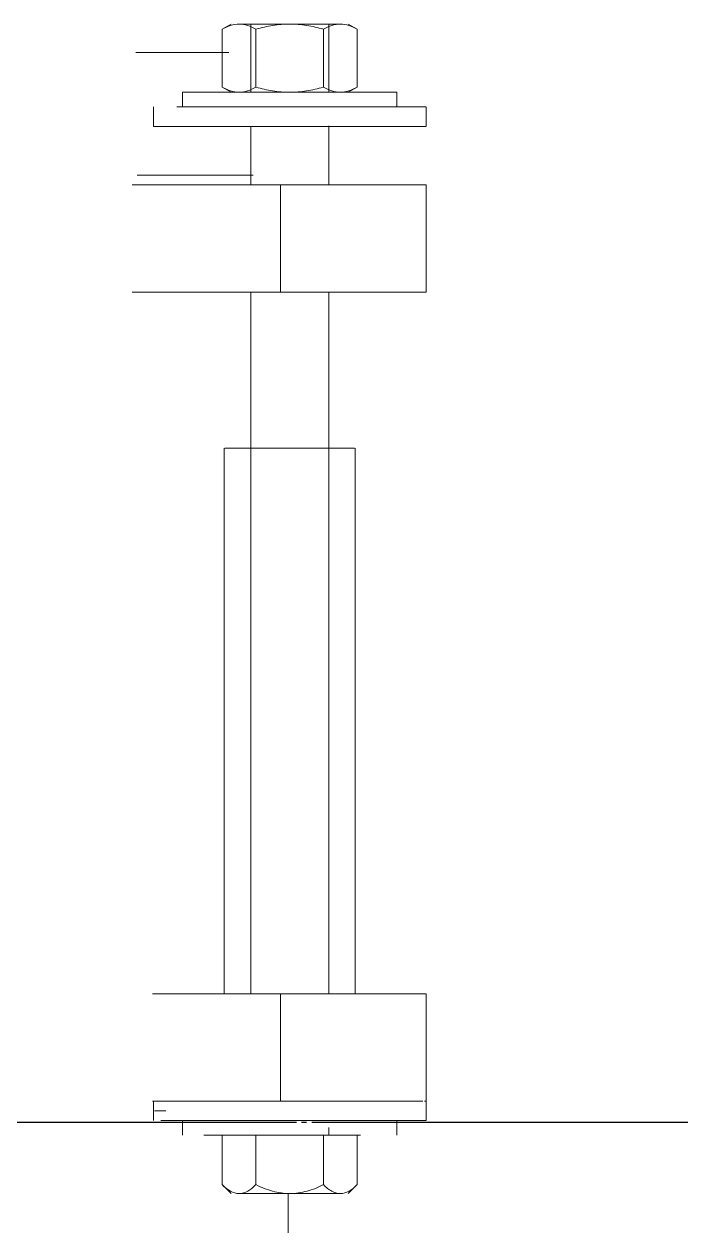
# Model space of a CAD drawing. Extents: x -76427 to 292734, y -42117 to 131250.
# Drawn here: x 12901.3 to 13008.4, y -36621.5 to -36425.7 of the extents above; entities that cross this region are included whole.
import ezdxf
from ezdxf.xclip import XClip

# ---------------------------------------------------------------- set-up
doc = ezdxf.new("R2010")
doc.units = 0
doc.header["$LTSCALE"] = 10
doc.header["$XCLIPFRAME"] = 2
doc.linetypes.add('TPH12-SEC-@E$0$CENTERK5', pattern=[6.916, 6.667, -0.083, 0.083, -0.083])
doc.layers.add('TPH12-SEC-@E$0$H-SIN', color=252, linetype='TPH12-SEC-@E$0$CENTERK5')
for name, color, linetype, lineweight in [('XFM7P10PV$0$AP5B-SM-08-FNN-300-A(B)-LB1$0$A-GENM', 252, 'Continuous', 5), ('XFM7P10PV$0$AP5B-SM-08-FNN-300-A(B)-LB1$0$PVAC-SUS管配件', 252, 'Continuous', 5), ('XFM7P10PV$0$AP5B-SM-08-FNN-300-A(B)-LB1$0$PVAC-SUS管附件', 252, 'Continuous', 5), ('XFM7P10PV$0$AP5B-SM-08-FNN-300-A(B)-LB1$0$管配件', 252, 'Continuous', 5), ('XFM7P10PV-200K$0$AP5B-SM-08-FNN-300-A(B)-LB1$0$A-GENM', 7, 'Continuous', 5), ('XFM7P10PV-200K$0$AP5B-SM-08-FNN-300-A(B)-LB1$0$PVAC-SUS管配件', 7, 'Continuous', 5), ('XFM7P10PV-200K$0$AP5B-SM-08-FNN-300-A(B)-LB1$0$PVAC-SUS管附件', 7, 'Continuous', 5), ('XFM7P10PV-200K$0$AP5B-SM-08-FNN-300-A(B)-LB1$0$管配件', 7, 'Continuous', 5)]:
    doc.layers.add(name, color=color, linetype=linetype, lineweight=lineweight)

# ---------------------------------------------------------------- blocks, each defined once
blk = doc.blocks.new('TPH12-SEC-@E')
at = {"layer": 'TPH12-SEC-@E$0$H-SIN'}
blk.add_line((49200, 385950), (18729.59, 385950), dxfattribs=at)
blk = doc.blocks.new('XFM7P10PV-200K$0$AP5B-SM-08-FNN-300-A(B)-LB1$0$Flange_ JIS 10K - 標準-V21-LB1-PX-X')
at = {"layer": 'XFM7P10PV-200K$0$AP5B-SM-08-FNN-300-A(B)-LB1$0$管配件', "color": 216, "true_color": 0x800080}
for p, q in [((-4428.483, 15966.871), (-4426.967, 15966.871)), ((-4426.571, 15964.871), (-4428.463, 15964.871))]:
    blk.add_line(p, q, dxfattribs=at)
blk = doc.blocks.new('XFM7P10PV-200K$0$AP5B-SM-08-FNN-300-A(B)-LB1$0$Flange_ JIS 10K - 標準-1515172-LB1-PX-X')
at = {"layer": 'XFM7P10PV-200K$0$AP5B-SM-08-FNN-300-A(B)-LB1$0$管配件', "color": 216, "true_color": 0x800080}
for p, q in [((-4428.18, 15949.631), (-4427.992, 15949.631)), ((-4425.999, 15947.631), (-4425.999, 15948.286))]:
    blk.add_line(p, q, dxfattribs=at)
blk = doc.blocks.new('XFM7P10PV-200K$0$AP5B-SM-08-FNN-300-A(B)-LB1$0$不銹鋼軟接_150A - RFB-6x6-1677208-LB1-PX-X')
at = {"layer": 'XFM7P10PV-200K$0$AP5B-SM-08-FNN-300-A(B)-LB1$0$A-GENM', "color": 216, "true_color": 0x800080}
for p, q in [((-4426.928, 15967.334), (-4427.075, 15967.249)), ((-4427.075, 15967.249), (-4427.075, 15966.307)), ((-4426.8, 15967.334), (-4425.975, 15967.334)), ((-4426.614, 15967.334), (-4426.8, 15967.334)), ((-4426.611, 15967.334), (-4426.526, 15967.334)), ((-4426.61, 15967.334), (-4426.61, 15966.222)), ((-4426.61, 15967.334), (-4425.658, 15967.334)), ((-4426.526, 15967.334), (-4426.333, 15967.334)), ((-4426.525, 15967.249), (-4426.525, 15966.307)), ((-4426.297, 15967.334), (-4425.788, 15967.334)), ((-4425.975, 15967.334), (-4425.151, 15967.334)), ((-4425.34, 15967.334), (-4425.658, 15967.334)), ((-4425.543, 15967.334), (-4425.34, 15967.334)), ((-4425.426, 15967.249), (-4425.426, 15966.307)), ((-4425.34, 15966.222), (-4425.34, 15967.334)), ((-4425.151, 15967.334), (-4425.335, 15967.334)), ((-4424.876, 15967.249), (-4425.023, 15967.334)), ((-4424.876, 15966.307), (-4424.876, 15967.249)), ((-4427.075, 15966.307), (-4426.928, 15966.222)), ((-4425.023, 15966.222), (-4424.876, 15966.307)), ((-4427.722, 15966.222), (-4427.722, 15965.984)), ((-4427.216, 15966.222), (-4427.722, 15966.222)), ((-4427.722, 15966.222), (-4426.943, 15966.222)), ((-4424.229, 15966.222), (-4427.216, 15966.222)), ((-4424.735, 15966.222), (-4424.229, 15966.222)), ((-4424.229, 15965.984), (-4424.229, 15966.222)), ((-4428.198, 15965.984), (-4428.198, 15965.666)), ((-4427.813, 15965.984), (-4427.331, 15965.984)), ((-4423.754, 15965.984), (-4427.813, 15965.984)), ((-4427.322, 15965.984), (-4427.722, 15965.984)), ((-4427.722, 15965.984), (-4427.314, 15965.984)), ((-4423.753, 15965.666), (-4423.753, 15965.984)), ((-4428.197, 15965.666), (-4427.813, 15965.666)), ((-4427.466, 15965.666), (-4428.105, 15965.666)), ((-4427.813, 15965.666), (-4423.754, 15965.666)), ((-4426.61, 15965.666), (-4426.61, 15964.714)), ((-4425.34, 15964.714), (-4425.34, 15965.674)), ((-4426.125, 15964.714), (-4428.544, 15964.714)), ((-4423.753, 15964.714), (-4426.125, 15964.714)), ((-4426.125, 15964.714), (-4426.125, 15962.967)), ((-4423.753, 15962.967), (-4423.753, 15964.714)), ((-4428.544, 15962.967), (-4426.125, 15962.967)), ((-4426.61, 15962.967), (-4426.61, 15951.537)), ((-4426.125, 15962.967), (-4423.753, 15962.967)), ((-4425.34, 15951.537), (-4425.34, 15962.967)), ((-4427.042, 15960.427), (-4427.042, 15951.537)), ((-4426.378, 15960.427), (-4427.032, 15960.427)), ((-4424.919, 15960.427), (-4426.378, 15960.427)), ((-4424.909, 15951.537), (-4424.909, 15960.427)), ((-4426.125, 15951.537), (-4428.212, 15951.537)), ((-4426.125, 15949.791), (-4426.125, 15951.537)), ((-4423.753, 15951.537), (-4426.125, 15951.537)), ((-4423.753, 15949.791), (-4423.753, 15951.537)), ((-4428.212, 15949.791), (-4426.125, 15949.791)), ((-4428.198, 15949.791), (-4428.198, 15949.474)), ((-4426.125, 15949.791), (-4425.956, 15949.791)), ((-4424.82, 15949.791), (-4425.976, 15949.791)), ((-4424.825, 15949.791), (-4424.025, 15949.791)), ((-4423.807, 15949.791), (-4424.507, 15949.791)), ((-4423.779, 15949.791), (-4423.753, 15949.791)), ((-4423.753, 15949.474), (-4423.753, 15949.791)), ((-4428.074, 15949.474), (-4424.507, 15949.474)), ((-4427.722, 15949.474), (-4427.722, 15949.235)), ((-4424.173, 15949.474), (-4425.116, 15949.474)), ((-4424.821, 15949.474), (-4425.099, 15949.474)), ((-4425.078, 15949.474), (-4424.23, 15949.474)), ((-4424.235, 15949.474), (-4424.821, 15949.474)), ((-4424.507, 15949.474), (-4423.753, 15949.474)), ((-4424.229, 15949.235), (-4424.229, 15949.474)), ((-4427.376, 15949.235), (-4424.821, 15949.235)), ((-4427.075, 15949.235), (-4427.075, 15948.43)), ((-4426.525, 15948.43), (-4426.525, 15949.235)), ((-4425.426, 15948.43), (-4425.426, 15949.235)), ((-4424.876, 15949.235), (-4425.426, 15949.235)), ((-4425.34, 15949.235), (-4425.34, 15949.363)), ((-4424.876, 15948.43), (-4424.876, 15949.235)), ((-4424.821, 15949.235), (-4424.836, 15949.235)), ((-4427.075, 15948.43), (-4426.928, 15948.283)), ((-4425.975, 15948.283), (-4426.8, 15948.283)), ((-4426.8, 15948.283), (-4425.975, 15948.283)), ((-4425.151, 15948.283), (-4425.975, 15948.283)), ((-4425.975, 15948.283), (-4425.151, 15948.283)), ((-4425.023, 15948.283), (-4424.876, 15948.43))]:
    blk.add_line(p, q, dxfattribs=at)
for points in [[(-4427.075, 15967.249), (-4427.03, 15967.277), (-4426.938, 15967.318), (-4426.846, 15967.333), (-4426.8, 15967.334)], [(-4426.8, 15967.334), (-4426.754, 15967.333), (-4426.661, 15967.318), (-4426.57, 15967.276), (-4426.525, 15967.249)], [(-4426.525, 15967.249), (-4426.434, 15967.277), (-4426.251, 15967.318), (-4426.068, 15967.333), (-4425.975, 15967.334)], [(-4425.975, 15967.334), (-4425.882, 15967.333), (-4425.697, 15967.318), (-4425.515, 15967.276), (-4425.426, 15967.249)], [(-4425.426, 15967.249), (-4425.38, 15967.277), (-4425.289, 15967.318), (-4425.197, 15967.333), (-4425.151, 15967.334)], [(-4425.151, 15967.334), (-4425.104, 15967.333), (-4425.011, 15967.318), (-4424.92, 15967.276), (-4424.876, 15967.249)], [(-4426.8, 15966.222), (-4426.847, 15966.223), (-4426.94, 15966.238), (-4427.03, 15966.279), (-4427.075, 15966.307)], [(-4426.525, 15966.307), (-4426.571, 15966.279), (-4426.662, 15966.238), (-4426.754, 15966.223), (-4426.8, 15966.222)], [(-4425.975, 15966.222), (-4426.069, 15966.223), (-4426.254, 15966.238), (-4426.436, 15966.279), (-4426.525, 15966.307)], [(-4425.426, 15966.307), (-4425.517, 15966.279), (-4425.7, 15966.238), (-4425.883, 15966.223), (-4425.975, 15966.222)], [(-4425.151, 15966.222), (-4425.197, 15966.223), (-4425.29, 15966.238), (-4425.381, 15966.279), (-4425.426, 15966.307)], [(-4424.876, 15966.307), (-4424.921, 15966.279), (-4425.013, 15966.238), (-4425.105, 15966.223), (-4425.151, 15966.222)], [(-4426.8, 15948.283), (-4426.848, 15948.285), (-4426.941, 15948.312), (-4427.031, 15948.383), (-4427.075, 15948.43)], [(-4426.525, 15948.43), (-4426.568, 15948.384), (-4426.657, 15948.314), (-4426.752, 15948.286), (-4426.8, 15948.283)], [(-4425.975, 15948.283), (-4426.07, 15948.285), (-4426.256, 15948.312), (-4426.437, 15948.383), (-4426.525, 15948.43)], [(-4425.426, 15948.43), (-4425.511, 15948.384), (-4425.689, 15948.314), (-4425.878, 15948.286), (-4425.975, 15948.283)], [(-4425.151, 15948.283), (-4425.198, 15948.285), (-4425.291, 15948.312), (-4425.381, 15948.383), (-4425.426, 15948.43)], [(-4424.876, 15948.43), (-4424.918, 15948.384), (-4425.007, 15948.314), (-4425.102, 15948.286), (-4425.151, 15948.283)]]:
    blk.add_open_spline(points, degree=3, dxfattribs=at)
blk = doc.blocks.new('XFM7P10PV-200K$0$AP5B-SM-08-FNN-300-A(B)-LB1$0$不銹鋼軟接_150A - 標準-1677211-LB1-PX-X')
blk.add_blockref('XFM7P10PV-200K$0$AP5B-SM-08-FNN-300-A(B)-LB1$0$不銹鋼軟接_150A - RFB-6x6-1677208-LB1-PX-X', (0, 0))
blk = doc.blocks.new('XFM7P10PV-200K')
at = {"layer": 'XFM7P10PV-200K$0$AP5B-SM-08-FNN-300-A(B)-LB1$0$PVAC-SUS管配件', "color": 216, "true_color": 0x800080, "xscale": 10, "yscale": 10, "zscale": 10}
for name in ['XFM7P10PV-200K$0$AP5B-SM-08-FNN-300-A(B)-LB1$0$Flange_ JIS 10K - 標準-V21-LB1-PX-X', 'XFM7P10PV-200K$0$AP5B-SM-08-FNN-300-A(B)-LB1$0$Flange_ JIS 10K - 標準-1515172-LB1-PX-X']:
    blk.add_blockref(name, (57204.34, -196099.04, 0), dxfattribs=at)
at = {"layer": 'XFM7P10PV-200K$0$AP5B-SM-08-FNN-300-A(B)-LB1$0$PVAC-SUS管附件', "color": 216, "true_color": 0x800080, "xscale": 10, "yscale": 10, "zscale": 10}
blk.add_blockref('XFM7P10PV-200K$0$AP5B-SM-08-FNN-300-A(B)-LB1$0$不銹鋼軟接_150A - 標準-1677211-LB1-PX-X', (57204.34, -196099.04, 0), dxfattribs=at)
blk = doc.blocks.new('XFM7P10PV$0$AP5B-SM-08-FNN-300-A(B)-LB1$0$Flange_ JIS 10K - 標準-V21-LB1-PX-X')
at = {"layer": 'XFM7P10PV$0$AP5B-SM-08-FNN-300-A(B)-LB1$0$管配件', "color": 216, "true_color": 0x800080}
for p, q in [((-4428.483, 15966.871), (-4426.967, 15966.871)), ((-4426.571, 15964.871), (-4428.463, 15964.871))]:
    blk.add_line(p, q, dxfattribs=at)
blk = doc.blocks.new('XFM7P10PV$0$AP5B-SM-08-FNN-300-A(B)-LB1$0$Flange_ JIS 10K - 標準-1515172-LB1-PX-X')
at = {"layer": 'XFM7P10PV$0$AP5B-SM-08-FNN-300-A(B)-LB1$0$管配件', "color": 216, "true_color": 0x800080}
for p, q in [((-4428.18, 15949.631), (-4427.992, 15949.631)), ((-4425.999, 15947.631), (-4425.999, 15948.286))]:
    blk.add_line(p, q, dxfattribs=at)
blk = doc.blocks.new('XFM7P10PV$0$AP5B-SM-08-FNN-300-A(B)-LB1$0$不銹鋼軟接_150A - RFB-6x6-1677208-LB1-PX-X')
at = {"layer": 'XFM7P10PV$0$AP5B-SM-08-FNN-300-A(B)-LB1$0$A-GENM', "color": 216, "true_color": 0x800080}
for p, q in [((-4426.928, 15967.334), (-4427.075, 15967.249)), ((-4427.075, 15967.249), (-4427.075, 15966.307)), ((-4426.8, 15967.334), (-4425.975, 15967.334)), ((-4426.614, 15967.334), (-4426.8, 15967.334)), ((-4426.611, 15967.334), (-4426.526, 15967.334)), ((-4426.61, 15967.334), (-4426.61, 15966.222)), ((-4426.61, 15967.334), (-4425.658, 15967.334)), ((-4426.526, 15967.334), (-4426.333, 15967.334)), ((-4426.525, 15967.249), (-4426.525, 15966.307)), ((-4426.297, 15967.334), (-4425.788, 15967.334)), ((-4425.975, 15967.334), (-4425.151, 15967.334)), ((-4425.34, 15967.334), (-4425.658, 15967.334)), ((-4425.543, 15967.334), (-4425.34, 15967.334)), ((-4425.426, 15967.249), (-4425.426, 15966.307)), ((-4425.34, 15966.222), (-4425.34, 15967.334)), ((-4425.151, 15967.334), (-4425.335, 15967.334)), ((-4424.876, 15967.249), (-4425.023, 15967.334)), ((-4424.876, 15966.307), (-4424.876, 15967.249)), ((-4427.075, 15966.307), (-4426.928, 15966.222)), ((-4425.023, 15966.222), (-4424.876, 15966.307)), ((-4427.722, 15966.222), (-4427.722, 15965.984)), ((-4427.216, 15966.222), (-4427.722, 15966.222)), ((-4427.722, 15966.222), (-4426.943, 15966.222)), ((-4424.229, 15966.222), (-4427.216, 15966.222)), ((-4424.735, 15966.222), (-4424.229, 15966.222)), ((-4424.229, 15965.984), (-4424.229, 15966.222)), ((-4428.198, 15965.984), (-4428.198, 15965.666)), ((-4427.813, 15965.984), (-4427.331, 15965.984)), ((-4423.754, 15965.984), (-4427.813, 15965.984)), ((-4427.322, 15965.984), (-4427.722, 15965.984)), ((-4427.722, 15965.984), (-4427.314, 15965.984)), ((-4423.753, 15965.666), (-4423.753, 15965.984)), ((-4428.197, 15965.666), (-4427.813, 15965.666)), ((-4427.466, 15965.666), (-4428.105, 15965.666)), ((-4427.813, 15965.666), (-4423.754, 15965.666)), ((-4426.61, 15965.666), (-4426.61, 15964.714)), ((-4425.34, 15964.714), (-4425.34, 15965.674)), ((-4426.125, 15964.714), (-4428.544, 15964.714)), ((-4423.753, 15964.714), (-4426.125, 15964.714)), ((-4426.125, 15964.714), (-4426.125, 15962.967)), ((-4423.753, 15962.967), (-4423.753, 15964.714)), ((-4428.544, 15962.967), (-4426.125, 15962.967)), ((-4426.61, 15962.967), (-4426.61, 15951.537)), ((-4426.125, 15962.967), (-4423.753, 15962.967)), ((-4425.34, 15951.537), (-4425.34, 15962.967)), ((-4427.042, 15960.427), (-4427.042, 15951.537)), ((-4426.378, 15960.427), (-4427.032, 15960.427)), ((-4424.919, 15960.427), (-4426.378, 15960.427)), ((-4424.909, 15951.537), (-4424.909, 15960.427)), ((-4426.125, 15951.537), (-4428.212, 15951.537)), ((-4426.125, 15949.791), (-4426.125, 15951.537)), ((-4423.753, 15951.537), (-4426.125, 15951.537)), ((-4423.753, 15949.791), (-4423.753, 15951.537)), ((-4428.212, 15949.791), (-4426.125, 15949.791)), ((-4428.198, 15949.791), (-4428.198, 15949.474)), ((-4426.125, 15949.791), (-4425.956, 15949.791)), ((-4424.82, 15949.791), (-4425.976, 15949.791)), ((-4424.825, 15949.791), (-4424.025, 15949.791)), ((-4423.807, 15949.791), (-4424.507, 15949.791)), ((-4423.779, 15949.791), (-4423.753, 15949.791)), ((-4423.753, 15949.474), (-4423.753, 15949.791)), ((-4428.074, 15949.474), (-4424.507, 15949.474)), ((-4427.722, 15949.474), (-4427.722, 15949.235)), ((-4424.173, 15949.474), (-4425.116, 15949.474)), ((-4424.821, 15949.474), (-4425.099, 15949.474)), ((-4425.078, 15949.474), (-4424.23, 15949.474)), ((-4424.235, 15949.474), (-4424.821, 15949.474)), ((-4424.507, 15949.474), (-4423.753, 15949.474)), ((-4424.229, 15949.235), (-4424.229, 15949.474)), ((-4427.376, 15949.235), (-4424.821, 15949.235)), ((-4427.075, 15949.235), (-4427.075, 15948.43)), ((-4426.525, 15948.43), (-4426.525, 15949.235)), ((-4425.426, 15948.43), (-4425.426, 15949.235)), ((-4424.876, 15949.235), (-4425.426, 15949.235)), ((-4425.34, 15949.235), (-4425.34, 15949.363)), ((-4424.876, 15948.43), (-4424.876, 15949.235)), ((-4424.821, 15949.235), (-4424.836, 15949.235)), ((-4427.075, 15948.43), (-4426.928, 15948.283)), ((-4425.975, 15948.283), (-4426.8, 15948.283)), ((-4426.8, 15948.283), (-4425.975, 15948.283)), ((-4425.151, 15948.283), (-4425.975, 15948.283)), ((-4425.975, 15948.283), (-4425.151, 15948.283)), ((-4425.023, 15948.283), (-4424.876, 15948.43))]:
    blk.add_line(p, q, dxfattribs=at)
for points in [[(-4427.075, 15967.249), (-4427.03, 15967.277), (-4426.938, 15967.318), (-4426.846, 15967.333), (-4426.8, 15967.334)], [(-4426.8, 15967.334), (-4426.754, 15967.333), (-4426.661, 15967.318), (-4426.57, 15967.276), (-4426.525, 15967.249)], [(-4426.525, 15967.249), (-4426.434, 15967.277), (-4426.251, 15967.318), (-4426.068, 15967.333), (-4425.975, 15967.334)], [(-4425.975, 15967.334), (-4425.882, 15967.333), (-4425.697, 15967.318), (-4425.515, 15967.276), (-4425.426, 15967.249)], [(-4425.426, 15967.249), (-4425.38, 15967.277), (-4425.289, 15967.318), (-4425.197, 15967.333), (-4425.151, 15967.334)], [(-4425.151, 15967.334), (-4425.104, 15967.333), (-4425.011, 15967.318), (-4424.92, 15967.276), (-4424.876, 15967.249)], [(-4426.8, 15966.222), (-4426.847, 15966.223), (-4426.94, 15966.238), (-4427.03, 15966.279), (-4427.075, 15966.307)], [(-4426.525, 15966.307), (-4426.571, 15966.279), (-4426.662, 15966.238), (-4426.754, 15966.223), (-4426.8, 15966.222)], [(-4425.975, 15966.222), (-4426.069, 15966.223), (-4426.254, 15966.238), (-4426.436, 15966.279), (-4426.525, 15966.307)], [(-4425.426, 15966.307), (-4425.517, 15966.279), (-4425.7, 15966.238), (-4425.883, 15966.223), (-4425.975, 15966.222)], [(-4425.151, 15966.222), (-4425.197, 15966.223), (-4425.29, 15966.238), (-4425.381, 15966.279), (-4425.426, 15966.307)], [(-4424.876, 15966.307), (-4424.921, 15966.279), (-4425.013, 15966.238), (-4425.105, 15966.223), (-4425.151, 15966.222)], [(-4426.8, 15948.283), (-4426.848, 15948.285), (-4426.941, 15948.312), (-4427.031, 15948.383), (-4427.075, 15948.43)], [(-4426.525, 15948.43), (-4426.568, 15948.384), (-4426.657, 15948.314), (-4426.752, 15948.286), (-4426.8, 15948.283)], [(-4425.975, 15948.283), (-4426.07, 15948.285), (-4426.256, 15948.312), (-4426.437, 15948.383), (-4426.525, 15948.43)], [(-4425.426, 15948.43), (-4425.511, 15948.384), (-4425.689, 15948.314), (-4425.878, 15948.286), (-4425.975, 15948.283)], [(-4425.151, 15948.283), (-4425.198, 15948.285), (-4425.291, 15948.312), (-4425.381, 15948.383), (-4425.426, 15948.43)], [(-4424.876, 15948.43), (-4424.918, 15948.384), (-4425.007, 15948.314), (-4425.102, 15948.286), (-4425.151, 15948.283)]]:
    blk.add_open_spline(points, degree=3, dxfattribs=at)
blk = doc.blocks.new('XFM7P10PV$0$AP5B-SM-08-FNN-300-A(B)-LB1$0$不銹鋼軟接_150A - 標準-1677211-LB1-PX-X')
blk.add_blockref('XFM7P10PV$0$AP5B-SM-08-FNN-300-A(B)-LB1$0$不銹鋼軟接_150A - RFB-6x6-1677208-LB1-PX-X', (0, 0))
blk = doc.blocks.new('XFM7P10PV')
at = {"layer": 'XFM7P10PV$0$AP5B-SM-08-FNN-300-A(B)-LB1$0$PVAC-SUS管配件', "color": 216, "true_color": 0x800080, "xscale": 10, "yscale": 10, "zscale": 10}
for name in ['XFM7P10PV$0$AP5B-SM-08-FNN-300-A(B)-LB1$0$Flange_ JIS 10K - 標準-V21-LB1-PX-X', 'XFM7P10PV$0$AP5B-SM-08-FNN-300-A(B)-LB1$0$Flange_ JIS 10K - 標準-1515172-LB1-PX-X']:
    blk.add_blockref(name, (57204.34, -196099.04, 0), dxfattribs=at)
at = {"layer": 'XFM7P10PV$0$AP5B-SM-08-FNN-300-A(B)-LB1$0$PVAC-SUS管附件', "color": 216, "true_color": 0x800080, "xscale": 10, "yscale": 10, "zscale": 10}
blk.add_blockref('XFM7P10PV$0$AP5B-SM-08-FNN-300-A(B)-LB1$0$不銹鋼軟接_150A - 標準-1677211-LB1-PX-X', (57204.34, -196099.04, 0), dxfattribs=at)

msp = doc.modelspace()

# ---------------------------------------------------------------- block references
for name in ['XFM7P10PV', 'XFM7P10PV-200K']:
    msp.add_blockref(name, (0, 0))
ref = msp.add_blockref('TPH12-SEC-@E', (-29200, -422554.63))
XClip(ref).set_block_clipping_path([(33964.7926547826, 380750.0000000001), (50300, 392150)])

doc.saveas('drawing.dxf')
